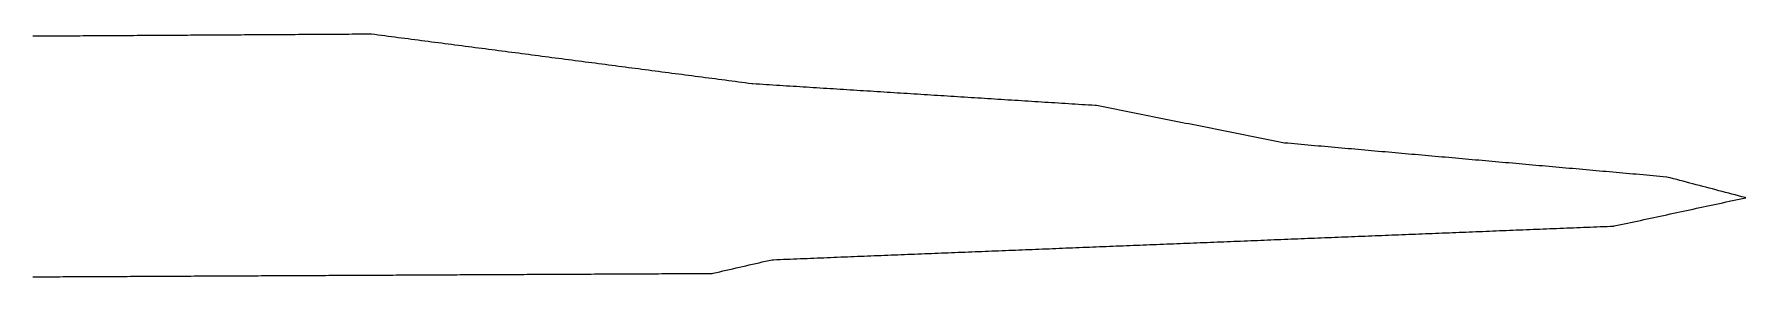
# Model space of a CAD drawing. Header units: millimetres. Extents: x 32 to 3054, y 42 to 5568.
# Drawn here: x 2052 to 2560, y 48 to 120 of the extents above; entities that cross this region are included whole.
import ezdxf

# ---------------------------------------------------------------- set-up
doc = ezdxf.new("R2010")
doc.units = ezdxf.units.MM
doc.layers.add('ALL_ISLANDS', color=7, linetype='Continuous')
doc.layers.add('OUTLINE_ISLAND_01', color=7, linetype='Continuous')

msp = doc.modelspace()

# ---------------------------------------------------------------- linework, layer by layer
at = {"layer": 'ALL_ISLANDS'}
msp.add_lwpolyline([(2051.2186, 48.0291), (2052.2186, 48.0342), (2053.2186, 48.0392), (2054.2186, 48.0442), (2055.2186, 48.0492), (2056.2186, 48.0542), (2057.2186, 48.0593), (2058.2186, 48.0643), (2059.2185, 48.0693), (2060.2185, 48.0743), (2061.2185, 48.0793), (2062.2185, 48.0843), (2063.2185, 48.0894), (2064.2185, 48.0944), (2065.2185, 48.0994), (2066.2185, 48.1044), (2067.2184, 48.1094), (2068.2184, 48.1145), (2069.2184, 48.1195), (2070.2184, 48.1245), (2071.2184, 48.1295), (2072.2184, 48.1345), (2073.2184, 48.1396), (2074.2184, 48.1446), (2075.2183, 48.1496), (2076.2183, 48.1546), (2077.2183, 48.1596), (2078.2183, 48.1647), (2079.2183, 48.1697), (2080.2183, 48.1747), (2081.2183, 48.1797), (2082.2183, 48.1847), (2083.2182, 48.1897), (2084.2182, 48.1948), (2085.2182, 48.1998), (2086.2182, 48.2048), (2087.2182, 48.2098), (2088.2182, 48.2148), (2089.2182, 48.2199), (2090.2182, 48.2249), (2091.2181, 48.2299), (2092.2181, 48.2349), (2093.2181, 48.2399), (2094.2181, 48.245), (2095.2181, 48.25), (2096.2181, 48.255), (2097.2181, 48.26), (2098.2181, 48.265), (2099.218, 48.2701), (2100.218, 48.2751), (2101.218, 48.2801), (2102.218, 48.2851), (2103.218, 48.2901), (2104.218, 48.2952), (2105.218, 48.3002), (2106.218, 48.3052), (2107.2179, 48.3102), (2108.2179, 48.3152), (2109.2179, 48.3202), (2110.2179, 48.3253), (2111.2179, 48.3303), (2112.2179, 48.3353), (2113.2179, 48.3403), (2114.2179, 48.3453), (2115.2178, 48.3504), (2116.2178, 48.3554), (2117.2178, 48.3604), (2118.2178, 48.3654), (2119.2178, 48.3704), (2120.2178, 48.3755), (2121.2178, 48.3805), (2122.2177, 48.3855), (2123.2177, 48.3905), (2124.2177, 48.3955), (2125.2177, 48.4006), (2126.2177, 48.4056), (2127.2177, 48.4106), (2128.2177, 48.4156), (2129.2177, 48.4206), (2130.2176, 48.4256), (2131.2176, 48.4307), (2132.2176, 48.4357), (2133.2176, 48.4407), (2134.2176, 48.4457), (2135.2176, 48.4507), (2136.2176, 48.4558), (2137.2176, 48.4608), (2138.2175, 48.4658), (2139.2175, 48.4708), (2140.2175, 48.4758), (2141.2175, 48.4809), (2142.2175, 48.4859), (2143.2175, 48.4909), (2144.2175, 48.4959), (2145.2175, 48.5009), (2146.2174, 48.506), (2147.2174, 48.511), (2148.2174, 48.516), (2149.2174, 48.521), (2150.2174, 48.526), (2151.2174, 48.5311), (2152.2174, 48.5361), (2153.2174, 48.5411), (2154.2173, 48.5461), (2155.2173, 48.5511), (2156.2173, 48.5561), (2157.2173, 48.5612), (2158.2173, 48.5662), (2159.2173, 48.5712), (2160.2173, 48.5762), (2161.2173, 48.5812), (2162.2172, 48.5863), (2163.2172, 48.5913), (2164.2172, 48.5963), (2165.2172, 48.6013), (2166.2172, 48.6063), (2167.2172, 48.6114), (2168.2172, 48.6164), (2169.2172, 48.6214), (2170.2171, 48.6264), (2171.2171, 48.6314), (2172.2171, 48.6365), (2173.2171, 48.6415), (2174.2171, 48.6465), (2175.2171, 48.6515), (2176.2171, 48.6565), (2177.2171, 48.6615), (2178.217, 48.6666), (2179.217, 48.6716), (2180.217, 48.6766), (2181.217, 48.6816), (2182.217, 48.6866), (2183.217, 48.6917), (2184.217, 48.6967), (2185.217, 48.7017), (2186.2169, 48.7067), (2187.2169, 48.7117), (2188.2169, 48.7168), (2189.2169, 48.7218), (2190.2169, 48.7268), (2191.2169, 48.7318), (2192.2169, 48.7368), (2193.2169, 48.7419), (2194.2168, 48.7469), (2195.2168, 48.7519), (2196.2168, 48.7569), (2197.2168, 48.7619), (2198.2168, 48.767), (2199.2168, 48.772), (2200.2168, 48.777), (2201.2168, 48.782), (2202.2167, 48.787), (2203.2167, 48.792), (2204.2167, 48.7971), (2205.2167, 48.8021), (2206.2167, 48.8071), (2207.2167, 48.8121), (2208.2167, 48.8171), (2209.2167, 48.8222), (2210.2166, 48.8272), (2211.2166, 48.8322), (2212.2166, 48.8372), (2213.2166, 48.8422), (2214.2166, 48.8473), (2215.2166, 48.8523), (2216.2166, 48.8573), (2217.2166, 48.8623), (2218.2165, 48.8673), (2219.2165, 48.8724), (2220.2165, 48.8774), (2221.2165, 48.8824), (2222.2165, 48.8874), (2223.2165, 48.8924), (2224.2165, 48.8974), (2225.2165, 48.9025), (2226.2164, 48.9075), (2227.2164, 48.9125), (2228.2164, 48.9175), (2229.2164, 48.9225), (2230.2164, 48.9276), (2231.2164, 48.9326), (2232.2164, 48.9376), (2233.2164, 48.9426), (2234.2163, 48.9476), (2235.2163, 48.9527), (2236.2163, 48.9577), (2237.2163, 48.9627), (2238.2163, 48.9677), (2239.2163, 48.9727), (2240.2163, 48.9778), (2241.2163, 48.9828), (2242.2162, 48.9878), (2243.2162, 48.9928), (2244.2162, 48.9978), (2245.2162, 49.0029), (2246.2162, 49.0079), (2247.2162, 49.0129), (2248.2162, 49.0179), (2249.2161, 49.0229), (2250.2161, 49.0279), (2251.2161, 49.033), (2252.2161, 49.038), (2253.2161, 49.043), (2253.4578, 49.0982), (2254.4326, 49.3211), (2255.4075, 49.5439), (2256.3823, 49.7667), (2257.3572, 49.9895), (2258.3321, 50.2123), (2259.3069, 50.4351), (2260.2818, 50.6579), (2261.2566, 50.8808), (2262.2315, 51.1036), (2263.2064, 51.3264), (2264.1812, 51.5492), (2265.1561, 51.772), (2266.1309, 51.9948), (2267.1058, 52.2177), (2268.0807, 52.4405), (2269.0555, 52.6633), (2270.0304, 52.8861), (2271.0052, 53.1089), (2271.3898, 53.1243), (2272.389, 53.1643), (2273.3882, 53.2043), (2274.3874, 53.2443), (2275.3866, 53.2843), (2276.3858, 53.3243), (2277.385, 53.3643), (2278.3842, 53.4042), (2279.3834, 53.4442), (2280.3826, 53.4842), (2281.3818, 53.5242), (2282.381, 53.5642), (2283.3802, 53.6042), (2284.3794, 53.6442), (2285.3786, 53.6842), (2286.3778, 53.7242), (2287.377, 53.7642), (2288.3762, 53.8041), (2289.3754, 53.8441), (2290.3746, 53.8841), (2291.3738, 53.9241), (2292.373, 53.9641), (2293.3722, 54.0041), (2294.3714, 54.0441), (2295.3706, 54.0841), (2296.3698, 54.1241), (2297.369, 54.1641), (2298.3682, 54.2041), (2299.3674, 54.244), (2300.3666, 54.284), (2301.3658, 54.324), (2302.365, 54.364), (2303.3642, 54.404), (2304.3634, 54.444), (2305.3626, 54.484), (2306.3618, 54.524), (2307.361, 54.564), (2308.3602, 54.604), (2309.3594, 54.6439), (2310.3586, 54.6839), (2311.3578, 54.7239), (2312.357, 54.7639), (2313.3562, 54.8039), (2314.3554, 54.8439), (2315.3546, 54.8839), (2316.3538, 54.9239), (2317.353, 54.9639), (2318.3522, 55.0039), (2319.3514, 55.0438), (2320.3506, 55.0838), (2321.3498, 55.1238), (2322.349, 55.1638), (2323.3482, 55.2038), (2324.3474, 55.2438), (2325.3466, 55.2838), (2326.3458, 55.3238), (2327.345, 55.3638), (2328.3442, 55.4038), (2329.3434, 55.4437), (2330.3426, 55.4837), (2331.3418, 55.5237), (2332.341, 55.5637), (2333.3402, 55.6037), (2334.3394, 55.6437), (2335.3386, 55.6837), (2336.3378, 55.7237), (2337.337, 55.7637), (2338.3362, 55.8037), (2339.3354, 55.8436), (2340.3346, 55.8836), (2341.3338, 55.9236), (2342.333, 55.9636), (2343.3322, 56.0036), (2344.3314, 56.0436), (2345.3306, 56.0836), (2346.3298, 56.1236), (2347.329, 56.1636), (2348.3282, 56.2036), (2349.3274, 56.2436), (2350.3266, 56.2835), (2351.3258, 56.3235), (2352.325, 56.3635), (2353.3242, 56.4035), (2354.3234, 56.4435), (2355.3226, 56.4835), (2356.3218, 56.5235), (2357.321, 56.5635), (2358.3202, 56.6035), (2359.3194, 56.6435), (2360.3186, 56.6834), (2361.3178, 56.7234), (2362.317, 56.7634), (2363.3162, 56.8034), (2364.3154, 56.8434), (2365.3146, 56.8834), (2366.3138, 56.9234), (2367.313, 56.9634), (2368.3122, 57.0034), (2369.3114, 57.0434), (2370.3106, 57.0833), (2371.3098, 57.1233), (2372.309, 57.1633), (2373.3082, 57.2033), (2374.3074, 57.2433), (2375.3066, 57.2833), (2376.3058, 57.3233), (2377.305, 57.3633), (2378.3042, 57.4033), (2379.3034, 57.4433), (2380.3026, 57.4832), (2381.3018, 57.5232), (2382.301, 57.5632), (2383.3002, 57.6032), (2384.2994, 57.6432), (2385.2986, 57.6832), (2386.2978, 57.7232), (2387.297, 57.7632), (2388.2962, 57.8032), (2389.2954, 57.8432), (2390.2946, 57.8831), (2391.2938, 57.9231), (2392.293, 57.9631), (2393.2922, 58.0031), (2394.2914, 58.0431), (2395.2906, 58.0831), (2396.2898, 58.1231), (2397.289, 58.1631), (2398.2882, 58.2031), (2399.2874, 58.2431), (2400.2866, 58.2831), (2401.2858, 58.323), (2402.285, 58.363), (2403.2842, 58.403), (2404.2834, 58.443), (2405.2826, 58.483), (2406.2818, 58.523), (2407.281, 58.563), (2408.2802, 58.603), (2409.2794, 58.643), (2410.2786, 58.683), (2411.2778, 58.7229), (2412.277, 58.7629), (2413.2762, 58.8029), (2414.2754, 58.8429), (2415.2746, 58.8829), (2416.2738, 58.9229), (2417.273, 58.9629), (2418.2722, 59.0029), (2419.2714, 59.0429), (2420.2706, 59.0829), (2421.2698, 59.1228), (2422.269, 59.1628), (2423.2682, 59.2028), (2424.2674, 59.2428), (2425.2666, 59.2828), (2426.2658, 59.3228), (2427.265, 59.3628), (2428.2642, 59.4028), (2429.2634, 59.4428), (2430.2626, 59.4828), (2431.2618, 59.5227), (2432.261, 59.5627), (2433.2602, 59.6027), (2434.2594, 59.6427), (2435.2586, 59.6827), (2436.2578, 59.7227), (2437.257, 59.7627), (2438.2562, 59.8027), (2439.2554, 59.8427), (2440.2546, 59.8827), (2441.2538, 59.9226), (2442.253, 59.9626), (2443.2522, 60.0026), (2444.2514, 60.0426), (2445.2506, 60.0826), (2446.2498, 60.1226), (2447.249, 60.1626), (2448.2482, 60.2026), (2449.2474, 60.2426), (2450.2466, 60.2826), (2451.2458, 60.3226), (2452.245, 60.3625), (2453.2442, 60.4025), (2454.2434, 60.4425), (2455.2426, 60.4825), (2456.2418, 60.5225), (2457.241, 60.5625), (2458.2402, 60.6025), (2459.2394, 60.6425), (2460.2386, 60.6825), (2461.2378, 60.7225), (2462.237, 60.7624), (2463.2362, 60.8024), (2464.2354, 60.8424), (2465.2346, 60.8824), (2466.2338, 60.9224), (2467.233, 60.9624), (2468.2322, 61.0024), (2469.2314, 61.0424), (2470.2306, 61.0824), (2471.2298, 61.1224), (2472.229, 61.1623), (2473.2282, 61.2023), (2474.2274, 61.2423), (2475.2266, 61.2823), (2476.2258, 61.3223), (2477.225, 61.3623), (2478.2242, 61.4023), (2479.2234, 61.4423), (2480.2226, 61.4823), (2481.2218, 61.5223), (2482.221, 61.5622), (2483.2202, 61.6022), (2484.2194, 61.6422), (2485.2186, 61.6822), (2486.2178, 61.7222), (2487.217, 61.7622), (2488.2162, 61.8022), (2489.2154, 61.8422), (2490.2146, 61.8822), (2491.2138, 61.9222), (2492.213, 61.9621), (2493.2122, 62.0021), (2494.2114, 62.0421), (2495.2106, 62.0821), (2496.2098, 62.1221), (2497.209, 62.1621), (2498.2082, 62.2021), (2499.2074, 62.2421), (2500.2066, 62.2821), (2501.2058, 62.3221), (2502.205, 62.3621), (2503.2042, 62.402), (2504.2034, 62.442), (2505.2026, 62.482), (2506.2018, 62.522), (2507.201, 62.562), (2508.2002, 62.602), (2509.1994, 62.642), (2510.1986, 62.682), (2511.1978, 62.722), (2512.197, 62.762), (2513.1962, 62.8019), (2514.1954, 62.8419), (2515.1946, 62.8819), (2516.1938, 62.9219), (2517.193, 62.9619), (2518.1922, 63.0019), (2519.1914, 63.0419), (2520.1906, 63.0819), (2521.1898, 63.1219), (2521.3299, 63.152), (2522.3075, 63.3622), (2523.2851, 63.5725), (2524.2628, 63.7827), (2525.2404, 63.993), (2526.2181, 64.2032), (2527.1957, 64.4135), (2528.1734, 64.6237), (2529.151, 64.834), (2530.1287, 65.0442), (2531.1063, 65.2545), (2532.084, 65.4647), (2533.0616, 65.675), (2534.0393, 65.8852), (2535.0169, 66.0955), (2535.9946, 66.3057), (2536.9722, 66.516), (2537.9499, 66.7262), (2538.9275, 66.9365), (2539.9052, 67.1467), (2540.8828, 67.3569), (2541.8605, 67.5672), (2542.8381, 67.7774), (2543.8158, 67.9877), (2544.7934, 68.1979), (2545.7711, 68.4082), (2546.7487, 68.6184), (2547.7263, 68.8287), (2548.704, 69.0389), (2549.6816, 69.2492), (2550.6593, 69.4594), (2551.6369, 69.6697), (2552.6146, 69.8799), (2553.5922, 70.0902), (2554.5699, 70.3004), (2555.5475, 70.5107), (2556.5252, 70.7209), (2557.5028, 70.9312), (2558.4805, 71.1414), (2559.4581, 71.3517), (2560.4358, 71.5619), (2560.2074, 71.6219), (2559.2402, 71.8759), (2558.2729, 72.1298), (2557.3057, 72.3838), (2556.3385, 72.6377), (2555.3713, 72.8917), (2554.4041, 73.1457), (2553.4369, 73.3996), (2552.4697, 73.6536), (2551.5025, 73.9076), (2550.5352, 74.1615), (2549.568, 74.4155), (2548.6008, 74.6695), (2547.6336, 74.9234), (2546.6664, 75.1774), (2545.6992, 75.4314), (2544.732, 75.6853), (2543.7647, 75.9393), (2542.7975, 76.1933), (2541.8303, 76.4472), (2540.8631, 76.7012), (2539.8959, 76.9551), (2538.9287, 77.2091), (2537.9615, 77.4631), (2536.9942, 77.717), (2536.8622, 77.7288), (2535.8662, 77.8175), (2534.8701, 77.9063), (2533.8741, 77.995), (2532.878, 78.0837), (2531.8819, 78.1725), (2530.8859, 78.2612), (2529.8898, 78.35), (2528.8938, 78.4387), (2527.8977, 78.5274), (2526.9017, 78.6162), (2525.9056, 78.7049), (2524.9096, 78.7936), (2523.9135, 78.8824), (2522.9174, 78.9711), (2521.9214, 79.0598), (2520.9253, 79.1486), (2519.9293, 79.2373), (2518.9332, 79.326), (2517.9372, 79.4148), (2516.9411, 79.5035), (2515.9451, 79.5923), (2514.949, 79.681), (2513.9529, 79.7697), (2512.9569, 79.8585), (2511.9608, 79.9472), (2510.9648, 80.0359), (2509.9687, 80.1247), (2508.9727, 80.2134), (2507.9766, 80.3021), (2506.9806, 80.3909), (2505.9845, 80.4796), (2504.9885, 80.5684), (2503.9924, 80.6571), (2502.9963, 80.7458), (2502.0003, 80.8346), (2501.0042, 80.9233), (2500.0082, 81.012), (2499.0121, 81.1008), (2498.0161, 81.1895), (2497.02, 81.2782), (2496.024, 81.367), (2495.0279, 81.4557), (2494.0318, 81.5444), (2493.0358, 81.6332), (2492.0397, 81.7219), (2491.0437, 81.8107), (2490.0476, 81.8994), (2489.0516, 81.9881), (2488.0555, 82.0769), (2487.0595, 82.1656), (2486.0634, 82.2543), (2485.0673, 82.3431), (2484.0713, 82.4318), (2483.0752, 82.5205), (2482.0792, 82.6093), (2481.0831, 82.698), (2480.0871, 82.7867), (2479.091, 82.8755), (2478.095, 82.9642), (2477.0989, 83.053), (2476.1029, 83.1417), (2475.1068, 83.2304), (2474.1107, 83.3192), (2473.1147, 83.4079), (2472.1186, 83.4966), (2471.1226, 83.5854), (2470.1265, 83.6741), (2469.1305, 83.7628), (2468.1344, 83.8516), (2467.1384, 83.9403), (2466.1423, 84.029), (2465.1462, 84.1178), (2464.1502, 84.2065), (2463.1541, 84.2953), (2462.1581, 84.384), (2461.162, 84.4727), (2460.166, 84.5615), (2459.1699, 84.6502), (2458.1739, 84.7389), (2457.1778, 84.8277), (2456.1817, 84.9164), (2455.1857, 85.0051), (2454.1896, 85.0939), (2453.1936, 85.1826), (2452.1975, 85.2713), (2451.2015, 85.3601), (2450.2054, 85.4488), (2449.2094, 85.5376), (2448.2133, 85.6263), (2447.2173, 85.715), (2446.2212, 85.8038), (2445.2251, 85.8925), (2444.2291, 85.9812), (2443.233, 86.07), (2442.237, 86.1587), (2441.2409, 86.2474), (2440.2449, 86.3362), (2439.2488, 86.4249), (2438.2528, 86.5136), (2437.2567, 86.6024), (2436.2606, 86.6911), (2435.2646, 86.7799), (2434.2685, 86.8686), (2433.2725, 86.9573), (2432.2764, 87.0461), (2431.2804, 87.1348), (2430.2843, 87.2235), (2429.2883, 87.3123), (2428.2922, 87.401), (2427.2961, 87.4897), (2426.3001, 87.5785), (2425.304, 87.6672), (2424.308, 87.7559), (2423.3119, 87.8447), (2422.3622, 88.034), (2421.3815, 88.2295), (2420.4008, 88.425), (2419.4201, 88.6205), (2418.4394, 88.816), (2417.4587, 89.0115), (2416.478, 89.207), (2415.4972, 89.4025), (2414.5165, 89.598), (2413.5358, 89.7935), (2412.5551, 89.989), (2411.5744, 90.1845), (2410.5937, 90.38), (2409.613, 90.5755), (2408.6323, 90.771), (2407.6516, 90.9665), (2406.6709, 91.162), (2405.6902, 91.3575), (2404.7095, 91.553), (2403.7288, 91.7484), (2402.7481, 91.9439), (2401.7674, 92.1394), (2400.7867, 92.3349), (2399.806, 92.5304), (2398.8253, 92.7259), (2397.8446, 92.9214), (2396.8639, 93.1169), (2395.8832, 93.3124), (2394.9025, 93.5079), (2393.9218, 93.7034), (2392.941, 93.8989), (2391.9603, 94.0944), (2390.9796, 94.2899), (2389.9989, 94.4854), (2389.0182, 94.6809), (2388.0375, 94.8764), (2387.0568, 95.0719), (2386.0761, 95.2674), (2385.0954, 95.4629), (2384.1147, 95.6584), (2383.134, 95.8539), (2382.1533, 96.0494), (2381.1726, 96.2449), (2380.1919, 96.4404), (2379.2112, 96.6359), (2378.2305, 96.8314), (2377.2498, 97.0269), (2376.2691, 97.2224), (2375.2884, 97.4179), (2374.3077, 97.6134), (2373.327, 97.8089), (2372.3463, 98.0044), (2371.3656, 98.1999), (2370.3848, 98.3953), (2369.4041, 98.5908), (2368.4234, 98.7863), (2367.4427, 98.9818), (2367.0549, 99.0063), (2366.0569, 99.0694), (2365.0589, 99.1325), (2364.0609, 99.1956), (2363.0629, 99.2586), (2362.0649, 99.3217), (2361.0669, 99.3848), (2360.0689, 99.4478), (2359.0709, 99.5109), (2358.0729, 99.574), (2357.0748, 99.637), (2356.0768, 99.7001), (2355.0788, 99.7632), (2354.0808, 99.8263), (2353.0828, 99.8893), (2352.0848, 99.9524), (2351.0868, 100.0155), (2350.0888, 100.0785), (2349.0908, 100.1416), (2348.0928, 100.2047), (2347.0948, 100.2677), (2346.0967, 100.3308), (2345.0987, 100.3939), (2344.1007, 100.4569), (2343.1027, 100.52), (2342.1047, 100.5831), (2341.1067, 100.6462), (2340.1087, 100.7092), (2339.1107, 100.7723), (2338.1127, 100.8354), (2337.1147, 100.8984), (2336.1167, 100.9615), (2335.1186, 101.0246), (2334.1206, 101.0876), (2333.1226, 101.1507), (2332.1246, 101.2138), (2331.1266, 101.2769), (2330.1286, 101.3399), (2329.1306, 101.403), (2328.1326, 101.4661), (2327.1346, 101.5291), (2326.1366, 101.5922), (2325.1386, 101.6553), (2324.1405, 101.7183), (2323.1425, 101.7814), (2322.1445, 101.8445), (2321.1465, 101.9075), (2320.1485, 101.9706), (2319.1505, 102.0337), (2318.1525, 102.0968), (2317.1545, 102.1598), (2316.1565, 102.2229), (2315.1585, 102.286), (2314.1605, 102.349), (2313.1624, 102.4121), (2312.1644, 102.4752), (2311.1664, 102.5382), (2310.1684, 102.6013), (2309.1704, 102.6644), (2308.1724, 102.7275), (2307.1744, 102.7905), (2306.1764, 102.8536), (2305.1784, 102.9167), (2304.1804, 102.9797), (2303.1823, 103.0428), (2302.1843, 103.1059), (2301.1863, 103.1689), (2300.1883, 103.232), (2299.1903, 103.2951), (2298.1923, 103.3582), (2297.1943, 103.4212), (2296.1963, 103.4843), (2295.1983, 103.5474), (2294.2003, 103.6104), (2293.2023, 103.6735), (2292.2042, 103.7366), (2291.2062, 103.7996), (2290.2082, 103.8627), (2289.2102, 103.9258), (2288.2122, 103.9888), (2287.2142, 104.0519), (2286.2162, 104.115), (2285.2182, 104.1781), (2284.2202, 104.2411), (2283.2222, 104.3042), (2282.2242, 104.3673), (2281.2261, 104.4303), (2280.2281, 104.4934), (2279.2301, 104.5565), (2278.2321, 104.6195), (2277.2341, 104.6826), (2276.2361, 104.7457), (2275.2381, 104.8088), (2274.2401, 104.8718), (2273.2421, 104.9349), (2272.2441, 104.998), (2271.2461, 105.061), (2270.248, 105.1241), (2269.25, 105.1872), (2268.252, 105.2502), (2267.254, 105.3133), (2266.256, 105.3764), (2265.258, 105.4394), (2264.9695, 105.4771), (2263.978, 105.6065), (2262.9864, 105.736), (2261.9948, 105.8654), (2261.0032, 105.9948), (2260.0116, 106.1243), (2259.02, 106.2537), (2258.0284, 106.3831), (2257.0368, 106.5126), (2256.0452, 106.642), (2255.0537, 106.7714), (2254.0621, 106.9009), (2253.0705, 107.0303), (2252.0789, 107.1597), (2251.0873, 107.2892), (2250.0957, 107.4186), (2249.1041, 107.548), (2248.1125, 107.6774), (2247.121, 107.8069), (2246.1294, 107.9363), (2245.1378, 108.0657), (2244.1462, 108.1952), (2243.1546, 108.3246), (2242.163, 108.454), (2241.1714, 108.5835), (2240.1798, 108.7129), (2239.1882, 108.8423), (2238.1967, 108.9718), (2237.2051, 109.1012), (2236.2135, 109.2306), (2235.2219, 109.3601), (2234.2303, 109.4895), (2233.2387, 109.6189), (2232.2471, 109.7484), (2231.2555, 109.8778), (2230.264, 110.0072), (2229.2724, 110.1367), (2228.2808, 110.2661), (2227.2892, 110.3955), (2226.2976, 110.525), (2225.306, 110.6544), (2224.3144, 110.7838), (2223.3228, 110.9132), (2222.3312, 111.0427), (2221.3397, 111.1721), (2220.3481, 111.3015), (2219.3565, 111.431), (2218.3649, 111.5604), (2217.3733, 111.6898), (2216.3817, 111.8193), (2215.3901, 111.9487), (2214.3985, 112.0781), (2213.4069, 112.2076), (2212.4154, 112.337), (2211.4238, 112.4664), (2210.4322, 112.5959), (2209.4406, 112.7253), (2208.449, 112.8547), (2207.4574, 112.9842), (2206.4658, 113.1136), (2205.4742, 113.243), (2204.4827, 113.3725), (2203.4911, 113.5019), (2202.4995, 113.6313), (2201.5079, 113.7608), (2200.5163, 113.8902), (2199.5247, 114.0196), (2198.5331, 114.149), (2197.5415, 114.2785), (2196.5499, 114.4079), (2195.5584, 114.5373), (2194.5668, 114.6668), (2193.5752, 114.7962), (2192.5836, 114.9256), (2191.592, 115.0551), (2190.6004, 115.1845), (2189.6088, 115.3139), (2188.6172, 115.4434), (2187.6257, 115.5728), (2186.6341, 115.7022), (2185.6425, 115.8317), (2184.6509, 115.9611), (2183.6593, 116.0905), (2182.6677, 116.22), (2181.6761, 116.3494), (2180.6845, 116.4788), (2179.6929, 116.6083), (2178.7014, 116.7377), (2177.7098, 116.8671), (2176.7182, 116.9966), (2175.7266, 117.126), (2174.735, 117.2554), (2173.7434, 117.3849), (2172.7518, 117.5143), (2171.7602, 117.6437), (2170.7687, 117.7731), (2169.7771, 117.9026), (2168.7855, 118.032), (2167.7939, 118.1614), (2166.8023, 118.2909), (2165.8107, 118.4203), (2164.8191, 118.5497), (2163.8275, 118.6792), (2162.8359, 118.8086), (2161.8444, 118.938), (2160.8528, 119.0675), (2159.8612, 119.1969), (2158.8696, 119.3263), (2157.878, 119.4558), (2156.8864, 119.5852), (2155.8948, 119.7146), (2154.9032, 119.8441), (2153.9117, 119.9735), (2152.9201, 120.1029), (2151.9285, 120.2324), (2151.1837, 120.2277), (2150.1837, 120.2215), (2149.1837, 120.2153), (2148.1838, 120.209), (2147.1838, 120.2028), (2146.1838, 120.1966), (2145.1838, 120.1903), (2144.1838, 120.1841), (2143.1839, 120.1779), (2142.1839, 120.1716), (2141.1839, 120.1654), (2140.1839, 120.1592), (2139.1839, 120.153), (2138.1839, 120.1467), (2137.184, 120.1405), (2136.184, 120.1343), (2135.184, 120.128), (2134.184, 120.1218), (2133.184, 120.1156), (2132.1841, 120.1094), (2131.1841, 120.1031), (2130.1841, 120.0969), (2129.1841, 120.0907), (2128.1841, 120.0844), (2127.1842, 120.0782), (2126.1842, 120.072), (2125.1842, 120.0657), (2124.1842, 120.0595), (2123.1842, 120.0533), (2122.1843, 120.0471), (2121.1843, 120.0408), (2120.1843, 120.0346), (2119.1843, 120.0284), (2118.1843, 120.0221), (2117.1844, 120.0159), (2116.1844, 120.0097), (2115.1844, 120.0034), (2114.1844, 119.9972), (2113.1844, 119.991), (2112.1845, 119.9848), (2111.1845, 119.9785), (2110.1845, 119.9723), (2109.1845, 119.9661), (2108.1845, 119.9598), (2107.1846, 119.9536), (2106.1846, 119.9474), (2105.1846, 119.9412), (2104.1846, 119.9349), (2103.1846, 119.9287), (2102.1846, 119.9225), (2101.1847, 119.9162), (2100.1847, 119.91), (2099.1847, 119.9038), (2098.1847, 119.8975), (2097.1847, 119.8913), (2096.1848, 119.8851), (2095.1848, 119.8789), (2094.1848, 119.8726), (2093.1848, 119.8664), (2092.1848, 119.8602), (2091.1849, 119.8539), (2090.1849, 119.8477), (2089.1849, 119.8415), (2088.1849, 119.8352), (2087.1849, 119.829), (2086.185, 119.8228), (2085.185, 119.8166), (2084.185, 119.8103), (2083.185, 119.8041), (2082.185, 119.7979), (2081.1851, 119.7916), (2080.1851, 119.7854), (2079.1851, 119.7792), (2078.1851, 119.7729), (2077.1851, 119.7667), (2076.1852, 119.7605), (2075.1852, 119.7543), (2074.1852, 119.748), (2073.1852, 119.7418), (2072.1852, 119.7356), (2071.1852, 119.7293), (2070.1853, 119.7231), (2069.1853, 119.7169), (2068.1853, 119.7107), (2067.1853, 119.7044), (2066.1853, 119.6982), (2065.1854, 119.692), (2064.1854, 119.6857), (2063.1854, 119.6795), (2062.1854, 119.6733), (2061.1854, 119.667), (2060.1855, 119.6608), (2059.1855, 119.6546), (2058.1855, 119.6484), (2057.1855, 119.6421), (2056.1855, 119.6359), (2055.1856, 119.6297), (2054.1856, 119.6234), (2053.1856, 119.6172), (2052.1856, 119.611), (2051.1856, 119.6047)], dxfattribs=at)
at = {"layer": 'OUTLINE_ISLAND_01'}
msp.add_lwpolyline([(2051.2186, 48.0291), (2052.2186, 48.0342), (2053.2186, 48.0392), (2054.2186, 48.0442), (2055.2186, 48.0492), (2056.2186, 48.0542), (2057.2186, 48.0593), (2058.2186, 48.0643), (2059.2185, 48.0693), (2060.2185, 48.0743), (2061.2185, 48.0793), (2062.2185, 48.0843), (2063.2185, 48.0894), (2064.2185, 48.0944), (2065.2185, 48.0994), (2066.2185, 48.1044), (2067.2184, 48.1094), (2068.2184, 48.1145), (2069.2184, 48.1195), (2070.2184, 48.1245), (2071.2184, 48.1295), (2072.2184, 48.1345), (2073.2184, 48.1396), (2074.2184, 48.1446), (2075.2183, 48.1496), (2076.2183, 48.1546), (2077.2183, 48.1596), (2078.2183, 48.1647), (2079.2183, 48.1697), (2080.2183, 48.1747), (2081.2183, 48.1797), (2082.2183, 48.1847), (2083.2182, 48.1897), (2084.2182, 48.1948), (2085.2182, 48.1998), (2086.2182, 48.2048), (2087.2182, 48.2098), (2088.2182, 48.2148), (2089.2182, 48.2199), (2090.2182, 48.2249), (2091.2181, 48.2299), (2092.2181, 48.2349), (2093.2181, 48.2399), (2094.2181, 48.245), (2095.2181, 48.25), (2096.2181, 48.255), (2097.2181, 48.26), (2098.2181, 48.265), (2099.218, 48.2701), (2100.218, 48.2751), (2101.218, 48.2801), (2102.218, 48.2851), (2103.218, 48.2901), (2104.218, 48.2952), (2105.218, 48.3002), (2106.218, 48.3052), (2107.2179, 48.3102), (2108.2179, 48.3152), (2109.2179, 48.3202), (2110.2179, 48.3253), (2111.2179, 48.3303), (2112.2179, 48.3353), (2113.2179, 48.3403), (2114.2179, 48.3453), (2115.2178, 48.3504), (2116.2178, 48.3554), (2117.2178, 48.3604), (2118.2178, 48.3654), (2119.2178, 48.3704), (2120.2178, 48.3755), (2121.2178, 48.3805), (2122.2177, 48.3855), (2123.2177, 48.3905), (2124.2177, 48.3955), (2125.2177, 48.4006), (2126.2177, 48.4056), (2127.2177, 48.4106), (2128.2177, 48.4156), (2129.2177, 48.4206), (2130.2176, 48.4256), (2131.2176, 48.4307), (2132.2176, 48.4357), (2133.2176, 48.4407), (2134.2176, 48.4457), (2135.2176, 48.4507), (2136.2176, 48.4558), (2137.2176, 48.4608), (2138.2175, 48.4658), (2139.2175, 48.4708), (2140.2175, 48.4758), (2141.2175, 48.4809), (2142.2175, 48.4859), (2143.2175, 48.4909), (2144.2175, 48.4959), (2145.2175, 48.5009), (2146.2174, 48.506), (2147.2174, 48.511), (2148.2174, 48.516), (2149.2174, 48.521), (2150.2174, 48.526), (2151.2174, 48.5311), (2152.2174, 48.5361), (2153.2174, 48.5411), (2154.2173, 48.5461), (2155.2173, 48.5511), (2156.2173, 48.5561), (2157.2173, 48.5612), (2158.2173, 48.5662), (2159.2173, 48.5712), (2160.2173, 48.5762), (2161.2173, 48.5812), (2162.2172, 48.5863), (2163.2172, 48.5913), (2164.2172, 48.5963), (2165.2172, 48.6013), (2166.2172, 48.6063), (2167.2172, 48.6114), (2168.2172, 48.6164), (2169.2172, 48.6214), (2170.2171, 48.6264), (2171.2171, 48.6314), (2172.2171, 48.6365), (2173.2171, 48.6415), (2174.2171, 48.6465), (2175.2171, 48.6515), (2176.2171, 48.6565), (2177.2171, 48.6615), (2178.217, 48.6666), (2179.217, 48.6716), (2180.217, 48.6766), (2181.217, 48.6816), (2182.217, 48.6866), (2183.217, 48.6917), (2184.217, 48.6967), (2185.217, 48.7017), (2186.2169, 48.7067), (2187.2169, 48.7117), (2188.2169, 48.7168), (2189.2169, 48.7218), (2190.2169, 48.7268), (2191.2169, 48.7318), (2192.2169, 48.7368), (2193.2169, 48.7419), (2194.2168, 48.7469), (2195.2168, 48.7519), (2196.2168, 48.7569), (2197.2168, 48.7619), (2198.2168, 48.767), (2199.2168, 48.772), (2200.2168, 48.777), (2201.2168, 48.782), (2202.2167, 48.787), (2203.2167, 48.792), (2204.2167, 48.7971), (2205.2167, 48.8021), (2206.2167, 48.8071), (2207.2167, 48.8121), (2208.2167, 48.8171), (2209.2167, 48.8222), (2210.2166, 48.8272), (2211.2166, 48.8322), (2212.2166, 48.8372), (2213.2166, 48.8422), (2214.2166, 48.8473), (2215.2166, 48.8523), (2216.2166, 48.8573), (2217.2166, 48.8623), (2218.2165, 48.8673), (2219.2165, 48.8724), (2220.2165, 48.8774), (2221.2165, 48.8824), (2222.2165, 48.8874), (2223.2165, 48.8924), (2224.2165, 48.8974), (2225.2165, 48.9025), (2226.2164, 48.9075), (2227.2164, 48.9125), (2228.2164, 48.9175), (2229.2164, 48.9225), (2230.2164, 48.9276), (2231.2164, 48.9326), (2232.2164, 48.9376), (2233.2164, 48.9426), (2234.2163, 48.9476), (2235.2163, 48.9527), (2236.2163, 48.9577), (2237.2163, 48.9627), (2238.2163, 48.9677), (2239.2163, 48.9727), (2240.2163, 48.9778), (2241.2163, 48.9828), (2242.2162, 48.9878), (2243.2162, 48.9928), (2244.2162, 48.9978), (2245.2162, 49.0029), (2246.2162, 49.0079), (2247.2162, 49.0129), (2248.2162, 49.0179), (2249.2161, 49.0229), (2250.2161, 49.0279), (2251.2161, 49.033), (2252.2161, 49.038), (2253.2161, 49.043), (2253.4578, 49.0982), (2254.4326, 49.3211), (2255.4075, 49.5439), (2256.3823, 49.7667), (2257.3572, 49.9895), (2258.3321, 50.2123), (2259.3069, 50.4351), (2260.2818, 50.6579), (2261.2566, 50.8808), (2262.2315, 51.1036), (2263.2064, 51.3264), (2264.1812, 51.5492), (2265.1561, 51.772), (2266.1309, 51.9948), (2267.1058, 52.2177), (2268.0807, 52.4405), (2269.0555, 52.6633), (2270.0304, 52.8861), (2271.0052, 53.1089), (2271.3898, 53.1243), (2272.389, 53.1643), (2273.3882, 53.2043), (2274.3874, 53.2443), (2275.3866, 53.2843), (2276.3858, 53.3243), (2277.385, 53.3643), (2278.3842, 53.4042), (2279.3834, 53.4442), (2280.3826, 53.4842), (2281.3818, 53.5242), (2282.381, 53.5642), (2283.3802, 53.6042), (2284.3794, 53.6442), (2285.3786, 53.6842), (2286.3778, 53.7242), (2287.377, 53.7642), (2288.3762, 53.8041), (2289.3754, 53.8441), (2290.3746, 53.8841), (2291.3738, 53.9241), (2292.373, 53.9641), (2293.3722, 54.0041), (2294.3714, 54.0441), (2295.3706, 54.0841), (2296.3698, 54.1241), (2297.369, 54.1641), (2298.3682, 54.2041), (2299.3674, 54.244), (2300.3666, 54.284), (2301.3658, 54.324), (2302.365, 54.364), (2303.3642, 54.404), (2304.3634, 54.444), (2305.3626, 54.484), (2306.3618, 54.524), (2307.361, 54.564), (2308.3602, 54.604), (2309.3594, 54.6439), (2310.3586, 54.6839), (2311.3578, 54.7239), (2312.357, 54.7639), (2313.3562, 54.8039), (2314.3554, 54.8439), (2315.3546, 54.8839), (2316.3538, 54.9239), (2317.353, 54.9639), (2318.3522, 55.0039), (2319.3514, 55.0438), (2320.3506, 55.0838), (2321.3498, 55.1238), (2322.349, 55.1638), (2323.3482, 55.2038), (2324.3474, 55.2438), (2325.3466, 55.2838), (2326.3458, 55.3238), (2327.345, 55.3638), (2328.3442, 55.4038), (2329.3434, 55.4437), (2330.3426, 55.4837), (2331.3418, 55.5237), (2332.341, 55.5637), (2333.3402, 55.6037), (2334.3394, 55.6437), (2335.3386, 55.6837), (2336.3378, 55.7237), (2337.337, 55.7637), (2338.3362, 55.8037), (2339.3354, 55.8436), (2340.3346, 55.8836), (2341.3338, 55.9236), (2342.333, 55.9636), (2343.3322, 56.0036), (2344.3314, 56.0436), (2345.3306, 56.0836), (2346.3298, 56.1236), (2347.329, 56.1636), (2348.3282, 56.2036), (2349.3274, 56.2436), (2350.3266, 56.2835), (2351.3258, 56.3235), (2352.325, 56.3635), (2353.3242, 56.4035), (2354.3234, 56.4435), (2355.3226, 56.4835), (2356.3218, 56.5235), (2357.321, 56.5635), (2358.3202, 56.6035), (2359.3194, 56.6435), (2360.3186, 56.6834), (2361.3178, 56.7234), (2362.317, 56.7634), (2363.3162, 56.8034), (2364.3154, 56.8434), (2365.3146, 56.8834), (2366.3138, 56.9234), (2367.313, 56.9634), (2368.3122, 57.0034), (2369.3114, 57.0434), (2370.3106, 57.0833), (2371.3098, 57.1233), (2372.309, 57.1633), (2373.3082, 57.2033), (2374.3074, 57.2433), (2375.3066, 57.2833), (2376.3058, 57.3233), (2377.305, 57.3633), (2378.3042, 57.4033), (2379.3034, 57.4433), (2380.3026, 57.4832), (2381.3018, 57.5232), (2382.301, 57.5632), (2383.3002, 57.6032), (2384.2994, 57.6432), (2385.2986, 57.6832), (2386.2978, 57.7232), (2387.297, 57.7632), (2388.2962, 57.8032), (2389.2954, 57.8432), (2390.2946, 57.8831), (2391.2938, 57.9231), (2392.293, 57.9631), (2393.2922, 58.0031), (2394.2914, 58.0431), (2395.2906, 58.0831), (2396.2898, 58.1231), (2397.289, 58.1631), (2398.2882, 58.2031), (2399.2874, 58.2431), (2400.2866, 58.2831), (2401.2858, 58.323), (2402.285, 58.363), (2403.2842, 58.403), (2404.2834, 58.443), (2405.2826, 58.483), (2406.2818, 58.523), (2407.281, 58.563), (2408.2802, 58.603), (2409.2794, 58.643), (2410.2786, 58.683), (2411.2778, 58.7229), (2412.277, 58.7629), (2413.2762, 58.8029), (2414.2754, 58.8429), (2415.2746, 58.8829), (2416.2738, 58.9229), (2417.273, 58.9629), (2418.2722, 59.0029), (2419.2714, 59.0429), (2420.2706, 59.0829), (2421.2698, 59.1228), (2422.269, 59.1628), (2423.2682, 59.2028), (2424.2674, 59.2428), (2425.2666, 59.2828), (2426.2658, 59.3228), (2427.265, 59.3628), (2428.2642, 59.4028), (2429.2634, 59.4428), (2430.2626, 59.4828), (2431.2618, 59.5227), (2432.261, 59.5627), (2433.2602, 59.6027), (2434.2594, 59.6427), (2435.2586, 59.6827), (2436.2578, 59.7227), (2437.257, 59.7627), (2438.2562, 59.8027), (2439.2554, 59.8427), (2440.2546, 59.8827), (2441.2538, 59.9226), (2442.253, 59.9626), (2443.2522, 60.0026), (2444.2514, 60.0426), (2445.2506, 60.0826), (2446.2498, 60.1226), (2447.249, 60.1626), (2448.2482, 60.2026), (2449.2474, 60.2426), (2450.2466, 60.2826), (2451.2458, 60.3226), (2452.245, 60.3625), (2453.2442, 60.4025), (2454.2434, 60.4425), (2455.2426, 60.4825), (2456.2418, 60.5225), (2457.241, 60.5625), (2458.2402, 60.6025), (2459.2394, 60.6425), (2460.2386, 60.6825), (2461.2378, 60.7225), (2462.237, 60.7624), (2463.2362, 60.8024), (2464.2354, 60.8424), (2465.2346, 60.8824), (2466.2338, 60.9224), (2467.233, 60.9624), (2468.2322, 61.0024), (2469.2314, 61.0424), (2470.2306, 61.0824), (2471.2298, 61.1224), (2472.229, 61.1623), (2473.2282, 61.2023), (2474.2274, 61.2423), (2475.2266, 61.2823), (2476.2258, 61.3223), (2477.225, 61.3623), (2478.2242, 61.4023), (2479.2234, 61.4423), (2480.2226, 61.4823), (2481.2218, 61.5223), (2482.221, 61.5622), (2483.2202, 61.6022), (2484.2194, 61.6422), (2485.2186, 61.6822), (2486.2178, 61.7222), (2487.217, 61.7622), (2488.2162, 61.8022), (2489.2154, 61.8422), (2490.2146, 61.8822), (2491.2138, 61.9222), (2492.213, 61.9621), (2493.2122, 62.0021), (2494.2114, 62.0421), (2495.2106, 62.0821), (2496.2098, 62.1221), (2497.209, 62.1621), (2498.2082, 62.2021), (2499.2074, 62.2421), (2500.2066, 62.2821), (2501.2058, 62.3221), (2502.205, 62.3621), (2503.2042, 62.402), (2504.2034, 62.442), (2505.2026, 62.482), (2506.2018, 62.522), (2507.201, 62.562), (2508.2002, 62.602), (2509.1994, 62.642), (2510.1986, 62.682), (2511.1978, 62.722), (2512.197, 62.762), (2513.1962, 62.8019), (2514.1954, 62.8419), (2515.1946, 62.8819), (2516.1938, 62.9219), (2517.193, 62.9619), (2518.1922, 63.0019), (2519.1914, 63.0419), (2520.1906, 63.0819), (2521.1898, 63.1219), (2521.3299, 63.152), (2522.3075, 63.3622), (2523.2851, 63.5725), (2524.2628, 63.7827), (2525.2404, 63.993), (2526.2181, 64.2032), (2527.1957, 64.4135), (2528.1734, 64.6237), (2529.151, 64.834), (2530.1287, 65.0442), (2531.1063, 65.2545), (2532.084, 65.4647), (2533.0616, 65.675), (2534.0393, 65.8852), (2535.0169, 66.0955), (2535.9946, 66.3057), (2536.9722, 66.516), (2537.9499, 66.7262), (2538.9275, 66.9365), (2539.9052, 67.1467), (2540.8828, 67.3569), (2541.8605, 67.5672), (2542.8381, 67.7774), (2543.8158, 67.9877), (2544.7934, 68.1979), (2545.7711, 68.4082), (2546.7487, 68.6184), (2547.7263, 68.8287), (2548.704, 69.0389), (2549.6816, 69.2492), (2550.6593, 69.4594), (2551.6369, 69.6697), (2552.6146, 69.8799), (2553.5922, 70.0902), (2554.5699, 70.3004), (2555.5475, 70.5107), (2556.5252, 70.7209), (2557.5028, 70.9312), (2558.4805, 71.1414), (2559.4581, 71.3517), (2560.4358, 71.5619), (2560.2074, 71.6219), (2559.2402, 71.8759), (2558.2729, 72.1298), (2557.3057, 72.3838), (2556.3385, 72.6377), (2555.3713, 72.8917), (2554.4041, 73.1457), (2553.4369, 73.3996), (2552.4697, 73.6536), (2551.5025, 73.9076), (2550.5352, 74.1615), (2549.568, 74.4155), (2548.6008, 74.6695), (2547.6336, 74.9234), (2546.6664, 75.1774), (2545.6992, 75.4314), (2544.732, 75.6853), (2543.7647, 75.9393), (2542.7975, 76.1933), (2541.8303, 76.4472), (2540.8631, 76.7012), (2539.8959, 76.9551), (2538.9287, 77.2091), (2537.9615, 77.4631), (2536.9942, 77.717), (2536.8622, 77.7288), (2535.8662, 77.8175), (2534.8701, 77.9063), (2533.8741, 77.995), (2532.878, 78.0837), (2531.8819, 78.1725), (2530.8859, 78.2612), (2529.8898, 78.35), (2528.8938, 78.4387), (2527.8977, 78.5274), (2526.9017, 78.6162), (2525.9056, 78.7049), (2524.9096, 78.7936), (2523.9135, 78.8824), (2522.9174, 78.9711), (2521.9214, 79.0598), (2520.9253, 79.1486), (2519.9293, 79.2373), (2518.9332, 79.326), (2517.9372, 79.4148), (2516.9411, 79.5035), (2515.9451, 79.5923), (2514.949, 79.681), (2513.9529, 79.7697), (2512.9569, 79.8585), (2511.9608, 79.9472), (2510.9648, 80.0359), (2509.9687, 80.1247), (2508.9727, 80.2134), (2507.9766, 80.3021), (2506.9806, 80.3909), (2505.9845, 80.4796), (2504.9885, 80.5684), (2503.9924, 80.6571), (2502.9963, 80.7458), (2502.0003, 80.8346), (2501.0042, 80.9233), (2500.0082, 81.012), (2499.0121, 81.1008), (2498.0161, 81.1895), (2497.02, 81.2782), (2496.024, 81.367), (2495.0279, 81.4557), (2494.0318, 81.5444), (2493.0358, 81.6332), (2492.0397, 81.7219), (2491.0437, 81.8107), (2490.0476, 81.8994), (2489.0516, 81.9881), (2488.0555, 82.0769), (2487.0595, 82.1656), (2486.0634, 82.2543), (2485.0673, 82.3431), (2484.0713, 82.4318), (2483.0752, 82.5205), (2482.0792, 82.6093), (2481.0831, 82.698), (2480.0871, 82.7867), (2479.091, 82.8755), (2478.095, 82.9642), (2477.0989, 83.053), (2476.1029, 83.1417), (2475.1068, 83.2304), (2474.1107, 83.3192), (2473.1147, 83.4079), (2472.1186, 83.4966), (2471.1226, 83.5854), (2470.1265, 83.6741), (2469.1305, 83.7628), (2468.1344, 83.8516), (2467.1384, 83.9403), (2466.1423, 84.029), (2465.1462, 84.1178), (2464.1502, 84.2065), (2463.1541, 84.2953), (2462.1581, 84.384), (2461.162, 84.4727), (2460.166, 84.5615), (2459.1699, 84.6502), (2458.1739, 84.7389), (2457.1778, 84.8277), (2456.1817, 84.9164), (2455.1857, 85.0051), (2454.1896, 85.0939), (2453.1936, 85.1826), (2452.1975, 85.2713), (2451.2015, 85.3601), (2450.2054, 85.4488), (2449.2094, 85.5376), (2448.2133, 85.6263), (2447.2173, 85.715), (2446.2212, 85.8038), (2445.2251, 85.8925), (2444.2291, 85.9812), (2443.233, 86.07), (2442.237, 86.1587), (2441.2409, 86.2474), (2440.2449, 86.3362), (2439.2488, 86.4249), (2438.2528, 86.5136), (2437.2567, 86.6024), (2436.2606, 86.6911), (2435.2646, 86.7799), (2434.2685, 86.8686), (2433.2725, 86.9573), (2432.2764, 87.0461), (2431.2804, 87.1348), (2430.2843, 87.2235), (2429.2883, 87.3123), (2428.2922, 87.401), (2427.2961, 87.4897), (2426.3001, 87.5785), (2425.304, 87.6672), (2424.308, 87.7559), (2423.3119, 87.8447), (2422.3622, 88.034), (2421.3815, 88.2295), (2420.4008, 88.425), (2419.4201, 88.6205), (2418.4394, 88.816), (2417.4587, 89.0115), (2416.478, 89.207), (2415.4972, 89.4025), (2414.5165, 89.598), (2413.5358, 89.7935), (2412.5551, 89.989), (2411.5744, 90.1845), (2410.5937, 90.38), (2409.613, 90.5755), (2408.6323, 90.771), (2407.6516, 90.9665), (2406.6709, 91.162), (2405.6902, 91.3575), (2404.7095, 91.553), (2403.7288, 91.7484), (2402.7481, 91.9439), (2401.7674, 92.1394), (2400.7867, 92.3349), (2399.806, 92.5304), (2398.8253, 92.7259), (2397.8446, 92.9214), (2396.8639, 93.1169), (2395.8832, 93.3124), (2394.9025, 93.5079), (2393.9218, 93.7034), (2392.941, 93.8989), (2391.9603, 94.0944), (2390.9796, 94.2899), (2389.9989, 94.4854), (2389.0182, 94.6809), (2388.0375, 94.8764), (2387.0568, 95.0719), (2386.0761, 95.2674), (2385.0954, 95.4629), (2384.1147, 95.6584), (2383.134, 95.8539), (2382.1533, 96.0494), (2381.1726, 96.2449), (2380.1919, 96.4404), (2379.2112, 96.6359), (2378.2305, 96.8314), (2377.2498, 97.0269), (2376.2691, 97.2224), (2375.2884, 97.4179), (2374.3077, 97.6134), (2373.327, 97.8089), (2372.3463, 98.0044), (2371.3656, 98.1999), (2370.3848, 98.3953), (2369.4041, 98.5908), (2368.4234, 98.7863), (2367.4427, 98.9818), (2367.0549, 99.0063), (2366.0569, 99.0694), (2365.0589, 99.1325), (2364.0609, 99.1956), (2363.0629, 99.2586), (2362.0649, 99.3217), (2361.0669, 99.3848), (2360.0689, 99.4478), (2359.0709, 99.5109), (2358.0729, 99.574), (2357.0748, 99.637), (2356.0768, 99.7001), (2355.0788, 99.7632), (2354.0808, 99.8263), (2353.0828, 99.8893), (2352.0848, 99.9524), (2351.0868, 100.0155), (2350.0888, 100.0785), (2349.0908, 100.1416), (2348.0928, 100.2047), (2347.0948, 100.2677), (2346.0967, 100.3308), (2345.0987, 100.3939), (2344.1007, 100.4569), (2343.1027, 100.52), (2342.1047, 100.5831), (2341.1067, 100.6462), (2340.1087, 100.7092), (2339.1107, 100.7723), (2338.1127, 100.8354), (2337.1147, 100.8984), (2336.1167, 100.9615), (2335.1186, 101.0246), (2334.1206, 101.0876), (2333.1226, 101.1507), (2332.1246, 101.2138), (2331.1266, 101.2769), (2330.1286, 101.3399), (2329.1306, 101.403), (2328.1326, 101.4661), (2327.1346, 101.5291), (2326.1366, 101.5922), (2325.1386, 101.6553), (2324.1405, 101.7183), (2323.1425, 101.7814), (2322.1445, 101.8445), (2321.1465, 101.9075), (2320.1485, 101.9706), (2319.1505, 102.0337), (2318.1525, 102.0968), (2317.1545, 102.1598), (2316.1565, 102.2229), (2315.1585, 102.286), (2314.1605, 102.349), (2313.1624, 102.4121), (2312.1644, 102.4752), (2311.1664, 102.5382), (2310.1684, 102.6013), (2309.1704, 102.6644), (2308.1724, 102.7275), (2307.1744, 102.7905), (2306.1764, 102.8536), (2305.1784, 102.9167), (2304.1804, 102.9797), (2303.1823, 103.0428), (2302.1843, 103.1059), (2301.1863, 103.1689), (2300.1883, 103.232), (2299.1903, 103.2951), (2298.1923, 103.3582), (2297.1943, 103.4212), (2296.1963, 103.4843), (2295.1983, 103.5474), (2294.2003, 103.6104), (2293.2023, 103.6735), (2292.2042, 103.7366), (2291.2062, 103.7996), (2290.2082, 103.8627), (2289.2102, 103.9258), (2288.2122, 103.9888), (2287.2142, 104.0519), (2286.2162, 104.115), (2285.2182, 104.1781), (2284.2202, 104.2411), (2283.2222, 104.3042), (2282.2242, 104.3673), (2281.2261, 104.4303), (2280.2281, 104.4934), (2279.2301, 104.5565), (2278.2321, 104.6195), (2277.2341, 104.6826), (2276.2361, 104.7457), (2275.2381, 104.8088), (2274.2401, 104.8718), (2273.2421, 104.9349), (2272.2441, 104.998), (2271.2461, 105.061), (2270.248, 105.1241), (2269.25, 105.1872), (2268.252, 105.2502), (2267.254, 105.3133), (2266.256, 105.3764), (2265.258, 105.4394), (2264.9695, 105.4771), (2263.978, 105.6065), (2262.9864, 105.736), (2261.9948, 105.8654), (2261.0032, 105.9948), (2260.0116, 106.1243), (2259.02, 106.2537), (2258.0284, 106.3831), (2257.0368, 106.5126), (2256.0452, 106.642), (2255.0537, 106.7714), (2254.0621, 106.9009), (2253.0705, 107.0303), (2252.0789, 107.1597), (2251.0873, 107.2892), (2250.0957, 107.4186), (2249.1041, 107.548), (2248.1125, 107.6774), (2247.121, 107.8069), (2246.1294, 107.9363), (2245.1378, 108.0657), (2244.1462, 108.1952), (2243.1546, 108.3246), (2242.163, 108.454), (2241.1714, 108.5835), (2240.1798, 108.7129), (2239.1882, 108.8423), (2238.1967, 108.9718), (2237.2051, 109.1012), (2236.2135, 109.2306), (2235.2219, 109.3601), (2234.2303, 109.4895), (2233.2387, 109.6189), (2232.2471, 109.7484), (2231.2555, 109.8778), (2230.264, 110.0072), (2229.2724, 110.1367), (2228.2808, 110.2661), (2227.2892, 110.3955), (2226.2976, 110.525), (2225.306, 110.6544), (2224.3144, 110.7838), (2223.3228, 110.9132), (2222.3312, 111.0427), (2221.3397, 111.1721), (2220.3481, 111.3015), (2219.3565, 111.431), (2218.3649, 111.5604), (2217.3733, 111.6898), (2216.3817, 111.8193), (2215.3901, 111.9487), (2214.3985, 112.0781), (2213.4069, 112.2076), (2212.4154, 112.337), (2211.4238, 112.4664), (2210.4322, 112.5959), (2209.4406, 112.7253), (2208.449, 112.8547), (2207.4574, 112.9842), (2206.4658, 113.1136), (2205.4742, 113.243), (2204.4827, 113.3725), (2203.4911, 113.5019), (2202.4995, 113.6313), (2201.5079, 113.7608), (2200.5163, 113.8902), (2199.5247, 114.0196), (2198.5331, 114.149), (2197.5415, 114.2785), (2196.5499, 114.4079), (2195.5584, 114.5373), (2194.5668, 114.6668), (2193.5752, 114.7962), (2192.5836, 114.9256), (2191.592, 115.0551), (2190.6004, 115.1845), (2189.6088, 115.3139), (2188.6172, 115.4434), (2187.6257, 115.5728), (2186.6341, 115.7022), (2185.6425, 115.8317), (2184.6509, 115.9611), (2183.6593, 116.0905), (2182.6677, 116.22), (2181.6761, 116.3494), (2180.6845, 116.4788), (2179.6929, 116.6083), (2178.7014, 116.7377), (2177.7098, 116.8671), (2176.7182, 116.9966), (2175.7266, 117.126), (2174.735, 117.2554), (2173.7434, 117.3849), (2172.7518, 117.5143), (2171.7602, 117.6437), (2170.7687, 117.7731), (2169.7771, 117.9026), (2168.7855, 118.032), (2167.7939, 118.1614), (2166.8023, 118.2909), (2165.8107, 118.4203), (2164.8191, 118.5497), (2163.8275, 118.6792), (2162.8359, 118.8086), (2161.8444, 118.938), (2160.8528, 119.0675), (2159.8612, 119.1969), (2158.8696, 119.3263), (2157.878, 119.4558), (2156.8864, 119.5852), (2155.8948, 119.7146), (2154.9032, 119.8441), (2153.9117, 119.9735), (2152.9201, 120.1029), (2151.9285, 120.2324), (2151.1837, 120.2277), (2150.1837, 120.2215), (2149.1837, 120.2153), (2148.1838, 120.209), (2147.1838, 120.2028), (2146.1838, 120.1966), (2145.1838, 120.1903), (2144.1838, 120.1841), (2143.1839, 120.1779), (2142.1839, 120.1716), (2141.1839, 120.1654), (2140.1839, 120.1592), (2139.1839, 120.153), (2138.1839, 120.1467), (2137.184, 120.1405), (2136.184, 120.1343), (2135.184, 120.128), (2134.184, 120.1218), (2133.184, 120.1156), (2132.1841, 120.1094), (2131.1841, 120.1031), (2130.1841, 120.0969), (2129.1841, 120.0907), (2128.1841, 120.0844), (2127.1842, 120.0782), (2126.1842, 120.072), (2125.1842, 120.0657), (2124.1842, 120.0595), (2123.1842, 120.0533), (2122.1843, 120.0471), (2121.1843, 120.0408), (2120.1843, 120.0346), (2119.1843, 120.0284), (2118.1843, 120.0221), (2117.1844, 120.0159), (2116.1844, 120.0097), (2115.1844, 120.0034), (2114.1844, 119.9972), (2113.1844, 119.991), (2112.1845, 119.9848), (2111.1845, 119.9785), (2110.1845, 119.9723), (2109.1845, 119.9661), (2108.1845, 119.9598), (2107.1846, 119.9536), (2106.1846, 119.9474), (2105.1846, 119.9412), (2104.1846, 119.9349), (2103.1846, 119.9287), (2102.1846, 119.9225), (2101.1847, 119.9162), (2100.1847, 119.91), (2099.1847, 119.9038), (2098.1847, 119.8975), (2097.1847, 119.8913), (2096.1848, 119.8851), (2095.1848, 119.8789), (2094.1848, 119.8726), (2093.1848, 119.8664), (2092.1848, 119.8602), (2091.1849, 119.8539), (2090.1849, 119.8477), (2089.1849, 119.8415), (2088.1849, 119.8352), (2087.1849, 119.829), (2086.185, 119.8228), (2085.185, 119.8166), (2084.185, 119.8103), (2083.185, 119.8041), (2082.185, 119.7979), (2081.1851, 119.7916), (2080.1851, 119.7854), (2079.1851, 119.7792), (2078.1851, 119.7729), (2077.1851, 119.7667), (2076.1852, 119.7605), (2075.1852, 119.7543), (2074.1852, 119.748), (2073.1852, 119.7418), (2072.1852, 119.7356), (2071.1852, 119.7293), (2070.1853, 119.7231), (2069.1853, 119.7169), (2068.1853, 119.7107), (2067.1853, 119.7044), (2066.1853, 119.6982), (2065.1854, 119.692), (2064.1854, 119.6857), (2063.1854, 119.6795), (2062.1854, 119.6733), (2061.1854, 119.667), (2060.1855, 119.6608), (2059.1855, 119.6546), (2058.1855, 119.6484), (2057.1855, 119.6421), (2056.1855, 119.6359), (2055.1856, 119.6297), (2054.1856, 119.6234), (2053.1856, 119.6172), (2052.1856, 119.611), (2051.1856, 119.6047)], dxfattribs=at)

doc.saveas('drawing.dxf')
